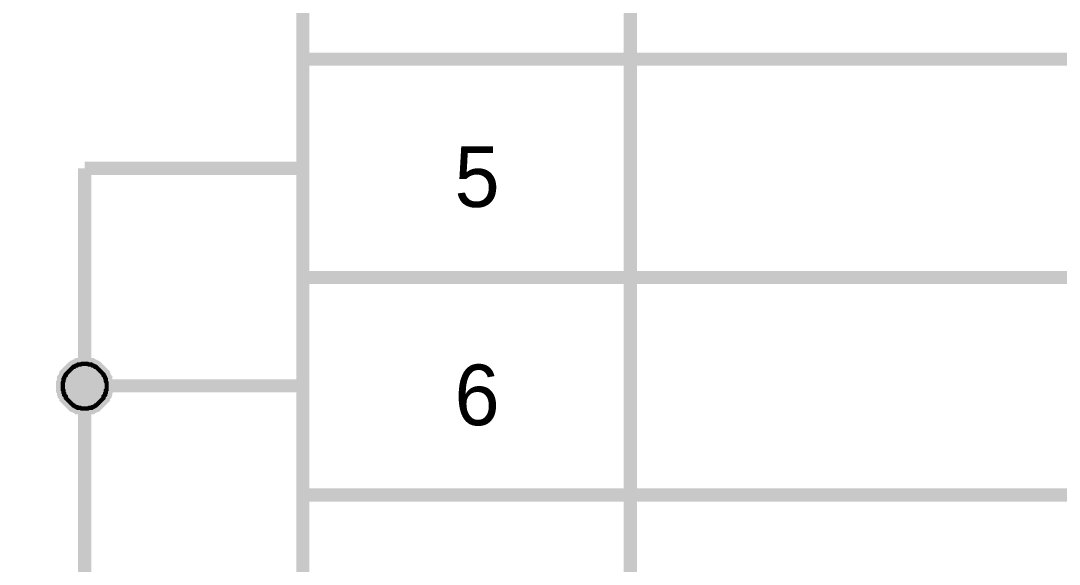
# Model space of a CAD drawing. Extents: x 0 to 594, y 0 to 420.
# Drawn here: x 430.98 to 454.77, y 310.91 to 323.37 of the extents above; entities that cross this region are included whole.
import ezdxf

# ---------------------------------------------------------------- set-up
doc = ezdxf.new("R2010")
doc.units = 0
doc.layers.add('SHEET', color=255, linetype='CONTINUOUS')

msp = doc.modelspace()

# ---------------------------------------------------------------- linework, layer by layer
at = {"layer": 'SHEET', "const_width": 0.3}
for points in [[(437.443, 347.487), (444.944, 347.487), (444.944, 301.988), (437.443, 301.988), (437.443, 347.487)], [(444.944, 347.487), (474.915, 347.487), (474.915, 301.988), (444.944, 301.988), (444.944, 347.487)]]:
    msp.add_lwpolyline(points, close=True, dxfattribs=at)
at = {"layer": 'SHEET'}
for points, const_width in [([(474.915, 322.488), (437.443, 322.488)], 0.3), ([(414.956, 297.488), (414.956, 304.993), (432.442, 304.993), (432.442, 309.997), (432.442, 315), (432.442, 319.986)], 0.3), ([(437.443, 319.986), (432.442, 319.986)], 0.3), ([(474.915, 317.484), (437.443, 317.484)], 0.3), ([(431.938, 315), (431.938, 315.017), (431.938, 315.052), (431.938, 315.069), (431.956, 315.104), (431.956, 315.122), (431.956, 315.156), (431.973, 315.174), (431.973, 315.191), (431.991, 315.226), (432.008, 315.243), (432.008, 315.261), (432.025, 315.278), (432.043, 315.295), (432.06, 315.313), (432.077, 315.33), (432.095, 315.347), (432.112, 315.365), (432.129, 315.382), (432.147, 315.4), (432.164, 315.417), (432.182, 315.434), (432.199, 315.434), (432.216, 315.452), (432.251, 315.469), (432.268, 315.469), (432.286, 315.486), (432.32, 315.486), (432.338, 315.486), (432.373, 315.504), (432.39, 315.504), (432.425, 315.504), (432.442, 315.504)], 0.3), ([(431.938, 315), (431.938, 315.017), (431.938, 315.052), (431.938, 315.069), (431.956, 315.104), (431.956, 315.122), (431.956, 315.156), (431.973, 315.174), (431.973, 315.191), (431.991, 315.226), (432.008, 315.243), (432.008, 315.261), (432.025, 315.278), (432.043, 315.295), (432.06, 315.313), (432.077, 315.33), (432.095, 315.347), (432.112, 315.365), (432.129, 315.382), (432.147, 315.4), (432.164, 315.417), (432.182, 315.434), (432.199, 315.434), (432.216, 315.452), (432.251, 315.469), (432.268, 315.469), (432.286, 315.486), (432.32, 315.486), (432.338, 315.486), (432.373, 315.504), (432.39, 315.504), (432.425, 315.504), (432.442, 315.504)], 0.3), ([(431.938, 315), (431.938, 315.017), (431.938, 315.052), (431.938, 315.069), (431.956, 315.104), (431.956, 315.122), (431.956, 315.156), (431.973, 315.174), (431.973, 315.191), (431.991, 315.226), (432.008, 315.243), (432.008, 315.261), (432.025, 315.278), (432.043, 315.295), (432.06, 315.313), (432.077, 315.33), (432.095, 315.347), (432.112, 315.365), (432.129, 315.382), (432.147, 315.4), (432.164, 315.417), (432.182, 315.434), (432.199, 315.434), (432.216, 315.452), (432.251, 315.469), (432.268, 315.469), (432.286, 315.486), (432.32, 315.486), (432.338, 315.486), (432.373, 315.504), (432.39, 315.504), (432.425, 315.504), (432.442, 315.504)], 0.3), ([(431.938, 315), (431.938, 315.017), (431.938, 315.052), (431.938, 315.069), (431.956, 315.104), (431.956, 315.122), (431.956, 315.156), (431.973, 315.174), (431.973, 315.191), (431.991, 315.226), (432.008, 315.243), (432.008, 315.261), (432.025, 315.278), (432.043, 315.295), (432.06, 315.313), (432.077, 315.33), (432.095, 315.347), (432.112, 315.365), (432.129, 315.382), (432.147, 315.4), (432.164, 315.417), (432.182, 315.434), (432.199, 315.434), (432.216, 315.452), (432.251, 315.469), (432.268, 315.469), (432.286, 315.486), (432.32, 315.486), (432.338, 315.486), (432.373, 315.504), (432.39, 315.504), (432.425, 315.504), (432.442, 315.504)], 0.3), ([(431.938, 315), (431.938, 315.017), (431.938, 315.052), (431.938, 315.069), (431.956, 315.104), (431.956, 315.122), (431.956, 315.156), (431.973, 315.174), (431.973, 315.191), (431.991, 315.226), (432.008, 315.243), (432.008, 315.261), (432.025, 315.278), (432.043, 315.295), (432.06, 315.313), (432.077, 315.33), (432.095, 315.347), (432.112, 315.365), (432.129, 315.382), (432.147, 315.4), (432.164, 315.417), (432.182, 315.434), (432.199, 315.434), (432.216, 315.452), (432.251, 315.469), (432.268, 315.469), (432.286, 315.486), (432.32, 315.486), (432.338, 315.486), (432.373, 315.504), (432.39, 315.504), (432.425, 315.504), (432.442, 315.504)], 0.3), ([(431.938, 315), (431.938, 315.017), (431.938, 315.052), (431.938, 315.069), (431.956, 315.104), (431.956, 315.122), (431.956, 315.156), (431.973, 315.174), (431.973, 315.191), (431.991, 315.226), (432.008, 315.243), (432.008, 315.261), (432.025, 315.278), (432.043, 315.295), (432.06, 315.313), (432.077, 315.33), (432.095, 315.347), (432.112, 315.365), (432.129, 315.382), (432.147, 315.4), (432.164, 315.417), (432.182, 315.434), (432.199, 315.434), (432.216, 315.452), (432.251, 315.469), (432.268, 315.469), (432.286, 315.486), (432.32, 315.486), (432.338, 315.486), (432.373, 315.504), (432.39, 315.504), (432.425, 315.504), (432.442, 315.504)], 0.0991), ([(431.938, 315), (431.938, 315.017), (431.938, 315.052), (431.938, 315.069), (431.956, 315.104), (431.956, 315.122), (431.956, 315.156), (431.973, 315.174), (431.973, 315.191), (431.991, 315.226), (432.008, 315.243), (432.008, 315.261), (432.025, 315.278), (432.043, 315.295), (432.06, 315.313), (432.077, 315.33), (432.095, 315.347), (432.112, 315.365), (432.129, 315.382), (432.147, 315.4), (432.164, 315.417), (432.182, 315.434), (432.199, 315.434), (432.216, 315.452), (432.251, 315.469), (432.268, 315.469), (432.286, 315.486), (432.32, 315.486), (432.338, 315.486), (432.373, 315.504), (432.39, 315.504), (432.425, 315.504), (432.442, 315.504)], 0.0991), ([(431.938, 315), (431.938, 315.017), (431.938, 315.052), (431.938, 315.069), (431.956, 315.104), (431.956, 315.122), (431.956, 315.156), (431.973, 315.174), (431.973, 315.191), (431.991, 315.226), (432.008, 315.243), (432.008, 315.261), (432.025, 315.278), (432.043, 315.295), (432.06, 315.313), (432.077, 315.33), (432.095, 315.347), (432.112, 315.365), (432.129, 315.382), (432.147, 315.4), (432.164, 315.417), (432.182, 315.434), (432.199, 315.434), (432.216, 315.452), (432.251, 315.469), (432.268, 315.469), (432.286, 315.486), (432.32, 315.486), (432.338, 315.486), (432.373, 315.504), (432.39, 315.504), (432.425, 315.504), (432.442, 315.504)], 0.0991), ([(431.938, 315), (431.938, 315.017), (431.938, 315.052), (431.938, 315.069), (431.956, 315.104), (431.956, 315.122), (431.956, 315.156), (431.973, 315.174), (431.973, 315.191), (431.991, 315.226), (432.008, 315.243), (432.008, 315.261), (432.025, 315.278), (432.043, 315.295), (432.06, 315.313), (432.077, 315.33), (432.095, 315.347), (432.112, 315.365), (432.129, 315.382), (432.147, 315.4), (432.164, 315.417), (432.182, 315.434), (432.199, 315.434), (432.216, 315.452), (432.251, 315.469), (432.268, 315.469), (432.286, 315.486), (432.32, 315.486), (432.338, 315.486), (432.373, 315.504), (432.39, 315.504), (432.425, 315.504), (432.442, 315.504)], 0.0991), ([(431.938, 315), (431.938, 315.017), (431.938, 315.052), (431.938, 315.069), (431.956, 315.104), (431.956, 315.122), (431.956, 315.156), (431.973, 315.174), (431.973, 315.191), (431.991, 315.226), (432.008, 315.243), (432.008, 315.261), (432.025, 315.278), (432.043, 315.295), (432.06, 315.313), (432.077, 315.33), (432.095, 315.347), (432.112, 315.365), (432.129, 315.382), (432.147, 315.4), (432.164, 315.417), (432.182, 315.434), (432.199, 315.434), (432.216, 315.452), (432.251, 315.469), (432.268, 315.469), (432.286, 315.486), (432.32, 315.486), (432.338, 315.486), (432.373, 315.504), (432.39, 315.504), (432.425, 315.504), (432.442, 315.504)], 0.0991), ([(432.442, 315.504), (432.442, 315.504)], 0.3), ([(432.442, 315.504), (432.459, 315.504), (432.494, 315.504), (432.511, 315.504), (432.546, 315.486), (432.564, 315.486), (432.598, 315.486), (432.616, 315.469), (432.633, 315.469), (432.668, 315.452), (432.685, 315.434), (432.702, 315.434), (432.72, 315.417), (432.737, 315.4), (432.755, 315.382), (432.772, 315.365), (432.789, 315.347), (432.807, 315.33), (432.824, 315.313), (432.841, 315.295), (432.859, 315.278), (432.876, 315.261), (432.876, 315.243), (432.893, 315.226), (432.911, 315.191), (432.911, 315.174), (432.928, 315.156), (432.928, 315.122), (432.928, 315.104), (432.946, 315.069), (432.946, 315.052), (432.946, 315.017), (432.946, 315)], 0.3), ([(432.442, 315.504), (432.442, 315.504)], 0.3), ([(432.442, 315.504), (432.459, 315.504), (432.494, 315.504), (432.511, 315.504), (432.546, 315.486), (432.564, 315.486), (432.598, 315.486), (432.616, 315.469), (432.633, 315.469), (432.668, 315.452), (432.685, 315.434), (432.702, 315.434), (432.72, 315.417), (432.737, 315.4), (432.755, 315.382), (432.772, 315.365), (432.789, 315.347), (432.807, 315.33), (432.824, 315.313), (432.841, 315.295), (432.859, 315.278), (432.876, 315.261), (432.876, 315.243), (432.893, 315.226), (432.911, 315.191), (432.911, 315.174), (432.928, 315.156), (432.928, 315.122), (432.928, 315.104), (432.946, 315.069), (432.946, 315.052), (432.946, 315.017), (432.946, 315)], 0.3), ([(432.442, 315.504), (432.442, 315.504)], 0.3), ([(432.442, 315.504), (432.459, 315.504), (432.494, 315.504), (432.511, 315.504), (432.546, 315.486), (432.564, 315.486), (432.598, 315.486), (432.616, 315.469), (432.633, 315.469), (432.668, 315.452), (432.685, 315.434), (432.702, 315.434), (432.72, 315.417), (432.737, 315.4), (432.755, 315.382), (432.772, 315.365), (432.789, 315.347), (432.807, 315.33), (432.824, 315.313), (432.841, 315.295), (432.859, 315.278), (432.876, 315.261), (432.876, 315.243), (432.893, 315.226), (432.911, 315.191), (432.911, 315.174), (432.928, 315.156), (432.928, 315.122), (432.928, 315.104), (432.946, 315.069), (432.946, 315.052), (432.946, 315.017), (432.946, 315)], 0.3), ([(432.442, 315.504), (432.442, 315.504)], 0.3), ([(432.442, 315.504), (432.459, 315.504), (432.494, 315.504), (432.511, 315.504), (432.546, 315.486), (432.564, 315.486), (432.598, 315.486), (432.616, 315.469), (432.633, 315.469), (432.668, 315.452), (432.685, 315.434), (432.702, 315.434), (432.72, 315.417), (432.737, 315.4), (432.755, 315.382), (432.772, 315.365), (432.789, 315.347), (432.807, 315.33), (432.824, 315.313), (432.841, 315.295), (432.859, 315.278), (432.876, 315.261), (432.876, 315.243), (432.893, 315.226), (432.911, 315.191), (432.911, 315.174), (432.928, 315.156), (432.928, 315.122), (432.928, 315.104), (432.946, 315.069), (432.946, 315.052), (432.946, 315.017), (432.946, 315)], 0.3), ([(432.442, 315.504), (432.442, 315.504)], 0.3), ([(432.442, 315.504), (432.459, 315.504), (432.494, 315.504), (432.511, 315.504), (432.546, 315.486), (432.564, 315.486), (432.598, 315.486), (432.616, 315.469), (432.633, 315.469), (432.668, 315.452), (432.685, 315.434), (432.702, 315.434), (432.72, 315.417), (432.737, 315.4), (432.755, 315.382), (432.772, 315.365), (432.789, 315.347), (432.807, 315.33), (432.824, 315.313), (432.841, 315.295), (432.859, 315.278), (432.876, 315.261), (432.876, 315.243), (432.893, 315.226), (432.911, 315.191), (432.911, 315.174), (432.928, 315.156), (432.928, 315.122), (432.928, 315.104), (432.946, 315.069), (432.946, 315.052), (432.946, 315.017), (432.946, 315)], 0.3), ([(432.442, 315.504), (432.442, 315.504)], 0.0991), ([(432.442, 315.504), (432.459, 315.504), (432.494, 315.504), (432.511, 315.504), (432.546, 315.486), (432.564, 315.486), (432.598, 315.486), (432.616, 315.469), (432.633, 315.469), (432.668, 315.452), (432.685, 315.434), (432.702, 315.434), (432.72, 315.417), (432.737, 315.4), (432.755, 315.382), (432.772, 315.365), (432.789, 315.347), (432.807, 315.33), (432.824, 315.313), (432.841, 315.295), (432.859, 315.278), (432.876, 315.261), (432.876, 315.243), (432.893, 315.226), (432.911, 315.191), (432.911, 315.174), (432.928, 315.156), (432.928, 315.122), (432.928, 315.104), (432.946, 315.069), (432.946, 315.052), (432.946, 315.017), (432.946, 315)], 0.0991), ([(432.442, 315.504), (432.442, 315.504)], 0.0991), ([(432.442, 315.504), (432.459, 315.504), (432.494, 315.504), (432.511, 315.504), (432.546, 315.486), (432.564, 315.486), (432.598, 315.486), (432.616, 315.469), (432.633, 315.469), (432.668, 315.452), (432.685, 315.434), (432.702, 315.434), (432.72, 315.417), (432.737, 315.4), (432.755, 315.382), (432.772, 315.365), (432.789, 315.347), (432.807, 315.33), (432.824, 315.313), (432.841, 315.295), (432.859, 315.278), (432.876, 315.261), (432.876, 315.243), (432.893, 315.226), (432.911, 315.191), (432.911, 315.174), (432.928, 315.156), (432.928, 315.122), (432.928, 315.104), (432.946, 315.069), (432.946, 315.052), (432.946, 315.017), (432.946, 315)], 0.0991), ([(432.442, 315.504), (432.442, 315.504)], 0.0991), ([(432.442, 315.504), (432.459, 315.504), (432.494, 315.504), (432.511, 315.504), (432.546, 315.486), (432.564, 315.486), (432.598, 315.486), (432.616, 315.469), (432.633, 315.469), (432.668, 315.452), (432.685, 315.434), (432.702, 315.434), (432.72, 315.417), (432.737, 315.4), (432.755, 315.382), (432.772, 315.365), (432.789, 315.347), (432.807, 315.33), (432.824, 315.313), (432.841, 315.295), (432.859, 315.278), (432.876, 315.261), (432.876, 315.243), (432.893, 315.226), (432.911, 315.191), (432.911, 315.174), (432.928, 315.156), (432.928, 315.122), (432.928, 315.104), (432.946, 315.069), (432.946, 315.052), (432.946, 315.017), (432.946, 315)], 0.0991), ([(432.442, 315.504), (432.442, 315.504)], 0.0991), ([(432.442, 315.504), (432.459, 315.504), (432.494, 315.504), (432.511, 315.504), (432.546, 315.486), (432.564, 315.486), (432.598, 315.486), (432.616, 315.469), (432.633, 315.469), (432.668, 315.452), (432.685, 315.434), (432.702, 315.434), (432.72, 315.417), (432.737, 315.4), (432.755, 315.382), (432.772, 315.365), (432.789, 315.347), (432.807, 315.33), (432.824, 315.313), (432.841, 315.295), (432.859, 315.278), (432.876, 315.261), (432.876, 315.243), (432.893, 315.226), (432.911, 315.191), (432.911, 315.174), (432.928, 315.156), (432.928, 315.122), (432.928, 315.104), (432.946, 315.069), (432.946, 315.052), (432.946, 315.017), (432.946, 315)], 0.0991), ([(432.442, 315.504), (432.442, 315.504)], 0.0991), ([(432.442, 315.504), (432.459, 315.504), (432.494, 315.504), (432.511, 315.504), (432.546, 315.486), (432.564, 315.486), (432.598, 315.486), (432.616, 315.469), (432.633, 315.469), (432.668, 315.452), (432.685, 315.434), (432.702, 315.434), (432.72, 315.417), (432.737, 315.4), (432.755, 315.382), (432.772, 315.365), (432.789, 315.347), (432.807, 315.33), (432.824, 315.313), (432.841, 315.295), (432.859, 315.278), (432.876, 315.261), (432.876, 315.243), (432.893, 315.226), (432.911, 315.191), (432.911, 315.174), (432.928, 315.156), (432.928, 315.122), (432.928, 315.104), (432.946, 315.069), (432.946, 315.052), (432.946, 315.017), (432.946, 315)], 0.0991), ([(432.442, 314.479), (432.425, 314.479), (432.39, 314.479), (432.373, 314.479), (432.338, 314.496), (432.32, 314.496), (432.286, 314.496), (432.268, 314.514), (432.251, 314.514), (432.216, 314.531), (432.199, 314.548), (432.182, 314.548), (432.164, 314.566), (432.147, 314.583), (432.129, 314.6), (432.112, 314.618), (432.095, 314.635), (432.077, 314.653), (432.06, 314.67), (432.043, 314.687), (432.025, 314.705), (432.008, 314.722), (432.008, 314.757), (431.991, 314.774), (431.973, 314.792), (431.973, 314.826), (431.956, 314.844), (431.956, 314.861), (431.956, 314.896), (431.938, 314.913), (431.938, 314.948), (431.938, 314.965), (431.938, 315)], 0.3), ([(431.938, 315), (431.938, 315)], 0.3), ([(432.442, 314.479), (432.425, 314.479), (432.39, 314.479), (432.373, 314.479), (432.338, 314.496), (432.32, 314.496), (432.286, 314.496), (432.268, 314.514), (432.251, 314.514), (432.216, 314.531), (432.199, 314.548), (432.182, 314.548), (432.164, 314.566), (432.147, 314.583), (432.129, 314.6), (432.112, 314.618), (432.095, 314.635), (432.077, 314.653), (432.06, 314.67), (432.043, 314.687), (432.025, 314.705), (432.008, 314.722), (432.008, 314.757), (431.991, 314.774), (431.973, 314.792), (431.973, 314.826), (431.956, 314.844), (431.956, 314.861), (431.956, 314.896), (431.938, 314.913), (431.938, 314.948), (431.938, 314.965), (431.938, 315)], 0.3), ([(431.938, 315), (431.938, 315)], 0.3), ([(432.442, 314.479), (432.425, 314.479), (432.39, 314.479), (432.373, 314.479), (432.338, 314.496), (432.32, 314.496), (432.286, 314.496), (432.268, 314.514), (432.251, 314.514), (432.216, 314.531), (432.199, 314.548), (432.182, 314.548), (432.164, 314.566), (432.147, 314.583), (432.129, 314.6), (432.112, 314.618), (432.095, 314.635), (432.077, 314.653), (432.06, 314.67), (432.043, 314.687), (432.025, 314.705), (432.008, 314.722), (432.008, 314.757), (431.991, 314.774), (431.973, 314.792), (431.973, 314.826), (431.956, 314.844), (431.956, 314.861), (431.956, 314.896), (431.938, 314.913), (431.938, 314.948), (431.938, 314.965), (431.938, 315)], 0.3), ([(431.938, 315), (431.938, 315)], 0.3), ([(432.442, 314.479), (432.425, 314.479), (432.39, 314.479), (432.373, 314.479), (432.338, 314.496), (432.32, 314.496), (432.286, 314.496), (432.268, 314.514), (432.251, 314.514), (432.216, 314.531), (432.199, 314.548), (432.182, 314.548), (432.164, 314.566), (432.147, 314.583), (432.129, 314.6), (432.112, 314.618), (432.095, 314.635), (432.077, 314.653), (432.06, 314.67), (432.043, 314.687), (432.025, 314.705), (432.008, 314.722), (432.008, 314.757), (431.991, 314.774), (431.973, 314.792), (431.973, 314.826), (431.956, 314.844), (431.956, 314.861), (431.956, 314.896), (431.938, 314.913), (431.938, 314.948), (431.938, 314.965), (431.938, 315)], 0.3), ([(431.938, 315), (431.938, 315)], 0.3), ([(432.442, 314.479), (432.425, 314.479), (432.39, 314.479), (432.373, 314.479), (432.338, 314.496), (432.32, 314.496), (432.286, 314.496), (432.268, 314.514), (432.251, 314.514), (432.216, 314.531), (432.199, 314.548), (432.182, 314.548), (432.164, 314.566), (432.147, 314.583), (432.129, 314.6), (432.112, 314.618), (432.095, 314.635), (432.077, 314.653), (432.06, 314.67), (432.043, 314.687), (432.025, 314.705), (432.008, 314.722), (432.008, 314.757), (431.991, 314.774), (431.973, 314.792), (431.973, 314.826), (431.956, 314.844), (431.956, 314.861), (431.956, 314.896), (431.938, 314.913), (431.938, 314.948), (431.938, 314.965), (431.938, 315)], 0.3), ([(431.938, 315), (431.938, 315)], 0.3), ([(432.442, 314.479), (432.425, 314.479), (432.39, 314.479), (432.373, 314.479), (432.338, 314.496), (432.32, 314.496), (432.286, 314.496), (432.268, 314.514), (432.251, 314.514), (432.216, 314.531), (432.199, 314.548), (432.182, 314.548), (432.164, 314.566), (432.147, 314.583), (432.129, 314.6), (432.112, 314.618), (432.095, 314.635), (432.077, 314.653), (432.06, 314.67), (432.043, 314.687), (432.025, 314.705), (432.008, 314.722), (432.008, 314.757), (431.991, 314.774), (431.973, 314.792), (431.973, 314.826), (431.956, 314.844), (431.956, 314.861), (431.956, 314.896), (431.938, 314.913), (431.938, 314.948), (431.938, 314.965), (431.938, 315)], 0.0991), ([(431.938, 315), (431.938, 315)], 0.0991), ([(432.442, 314.479), (432.425, 314.479), (432.39, 314.479), (432.373, 314.479), (432.338, 314.496), (432.32, 314.496), (432.286, 314.496), (432.268, 314.514), (432.251, 314.514), (432.216, 314.531), (432.199, 314.548), (432.182, 314.548), (432.164, 314.566), (432.147, 314.583), (432.129, 314.6), (432.112, 314.618), (432.095, 314.635), (432.077, 314.653), (432.06, 314.67), (432.043, 314.687), (432.025, 314.705), (432.008, 314.722), (432.008, 314.757), (431.991, 314.774), (431.973, 314.792), (431.973, 314.826), (431.956, 314.844), (431.956, 314.861), (431.956, 314.896), (431.938, 314.913), (431.938, 314.948), (431.938, 314.965), (431.938, 315)], 0.0991), ([(431.938, 315), (431.938, 315)], 0.0991), ([(432.442, 314.479), (432.425, 314.479), (432.39, 314.479), (432.373, 314.479), (432.338, 314.496), (432.32, 314.496), (432.286, 314.496), (432.268, 314.514), (432.251, 314.514), (432.216, 314.531), (432.199, 314.548), (432.182, 314.548), (432.164, 314.566), (432.147, 314.583), (432.129, 314.6), (432.112, 314.618), (432.095, 314.635), (432.077, 314.653), (432.06, 314.67), (432.043, 314.687), (432.025, 314.705), (432.008, 314.722), (432.008, 314.757), (431.991, 314.774), (431.973, 314.792), (431.973, 314.826), (431.956, 314.844), (431.956, 314.861), (431.956, 314.896), (431.938, 314.913), (431.938, 314.948), (431.938, 314.965), (431.938, 315)], 0.0991), ([(431.938, 315), (431.938, 315)], 0.0991), ([(432.442, 314.479), (432.425, 314.479), (432.39, 314.479), (432.373, 314.479), (432.338, 314.496), (432.32, 314.496), (432.286, 314.496), (432.268, 314.514), (432.251, 314.514), (432.216, 314.531), (432.199, 314.548), (432.182, 314.548), (432.164, 314.566), (432.147, 314.583), (432.129, 314.6), (432.112, 314.618), (432.095, 314.635), (432.077, 314.653), (432.06, 314.67), (432.043, 314.687), (432.025, 314.705), (432.008, 314.722), (432.008, 314.757), (431.991, 314.774), (431.973, 314.792), (431.973, 314.826), (431.956, 314.844), (431.956, 314.861), (431.956, 314.896), (431.938, 314.913), (431.938, 314.948), (431.938, 314.965), (431.938, 315)], 0.0991), ([(431.938, 315), (431.938, 315)], 0.0991), ([(432.442, 314.479), (432.425, 314.479), (432.39, 314.479), (432.373, 314.479), (432.338, 314.496), (432.32, 314.496), (432.286, 314.496), (432.268, 314.514), (432.251, 314.514), (432.216, 314.531), (432.199, 314.548), (432.182, 314.548), (432.164, 314.566), (432.147, 314.583), (432.129, 314.6), (432.112, 314.618), (432.095, 314.635), (432.077, 314.653), (432.06, 314.67), (432.043, 314.687), (432.025, 314.705), (432.008, 314.722), (432.008, 314.757), (431.991, 314.774), (431.973, 314.792), (431.973, 314.826), (431.956, 314.844), (431.956, 314.861), (431.956, 314.896), (431.938, 314.913), (431.938, 314.948), (431.938, 314.965), (431.938, 315)], 0.0991), ([(431.938, 315), (431.938, 315)], 0.0991), ([(432.946, 315), (432.946, 314.965), (432.946, 314.948), (432.946, 314.913), (432.928, 314.896), (432.928, 314.861), (432.928, 314.844), (432.911, 314.826), (432.911, 314.792), (432.893, 314.774), (432.876, 314.757), (432.876, 314.722), (432.859, 314.705), (432.841, 314.687), (432.824, 314.67), (432.807, 314.653), (432.789, 314.635), (432.772, 314.618), (432.755, 314.6), (432.737, 314.583), (432.72, 314.566), (432.702, 314.548), (432.685, 314.548), (432.668, 314.531), (432.633, 314.514), (432.616, 314.514), (432.598, 314.496), (432.564, 314.496), (432.546, 314.496), (432.511, 314.479), (432.494, 314.479), (432.459, 314.479), (432.442, 314.479)], 0.3), ([(437.443, 315), (432.442, 315)], 0.3), ([(432.946, 315), (432.946, 314.965), (432.946, 314.948), (432.946, 314.913), (432.928, 314.896), (432.928, 314.861), (432.928, 314.844), (432.911, 314.826), (432.911, 314.792), (432.893, 314.774), (432.876, 314.757), (432.876, 314.722), (432.859, 314.705), (432.841, 314.687), (432.824, 314.67), (432.807, 314.653), (432.789, 314.635), (432.772, 314.618), (432.755, 314.6), (432.737, 314.583), (432.72, 314.566), (432.702, 314.548), (432.685, 314.548), (432.668, 314.531), (432.633, 314.514), (432.616, 314.514), (432.598, 314.496), (432.564, 314.496), (432.546, 314.496), (432.511, 314.479), (432.494, 314.479), (432.459, 314.479), (432.442, 314.479)], 0.3), ([(432.946, 315), (432.946, 314.965), (432.946, 314.948), (432.946, 314.913), (432.928, 314.896), (432.928, 314.861), (432.928, 314.844), (432.911, 314.826), (432.911, 314.792), (432.893, 314.774), (432.876, 314.757), (432.876, 314.722), (432.859, 314.705), (432.841, 314.687), (432.824, 314.67), (432.807, 314.653), (432.789, 314.635), (432.772, 314.618), (432.755, 314.6), (432.737, 314.583), (432.72, 314.566), (432.702, 314.548), (432.685, 314.548), (432.668, 314.531), (432.633, 314.514), (432.616, 314.514), (432.598, 314.496), (432.564, 314.496), (432.546, 314.496), (432.511, 314.479), (432.494, 314.479), (432.459, 314.479), (432.442, 314.479)], 0.3), ([(432.946, 315), (432.946, 314.965), (432.946, 314.948), (432.946, 314.913), (432.928, 314.896), (432.928, 314.861), (432.928, 314.844), (432.911, 314.826), (432.911, 314.792), (432.893, 314.774), (432.876, 314.757), (432.876, 314.722), (432.859, 314.705), (432.841, 314.687), (432.824, 314.67), (432.807, 314.653), (432.789, 314.635), (432.772, 314.618), (432.755, 314.6), (432.737, 314.583), (432.72, 314.566), (432.702, 314.548), (432.685, 314.548), (432.668, 314.531), (432.633, 314.514), (432.616, 314.514), (432.598, 314.496), (432.564, 314.496), (432.546, 314.496), (432.511, 314.479), (432.494, 314.479), (432.459, 314.479), (432.442, 314.479)], 0.3), ([(432.946, 315), (432.946, 314.965), (432.946, 314.948), (432.946, 314.913), (432.928, 314.896), (432.928, 314.861), (432.928, 314.844), (432.911, 314.826), (432.911, 314.792), (432.893, 314.774), (432.876, 314.757), (432.876, 314.722), (432.859, 314.705), (432.841, 314.687), (432.824, 314.67), (432.807, 314.653), (432.789, 314.635), (432.772, 314.618), (432.755, 314.6), (432.737, 314.583), (432.72, 314.566), (432.702, 314.548), (432.685, 314.548), (432.668, 314.531), (432.633, 314.514), (432.616, 314.514), (432.598, 314.496), (432.564, 314.496), (432.546, 314.496), (432.511, 314.479), (432.494, 314.479), (432.459, 314.479), (432.442, 314.479)], 0.3), ([(432.946, 315), (432.946, 314.965), (432.946, 314.948), (432.946, 314.913), (432.928, 314.896), (432.928, 314.861), (432.928, 314.844), (432.911, 314.826), (432.911, 314.792), (432.893, 314.774), (432.876, 314.757), (432.876, 314.722), (432.859, 314.705), (432.841, 314.687), (432.824, 314.67), (432.807, 314.653), (432.789, 314.635), (432.772, 314.618), (432.755, 314.6), (432.737, 314.583), (432.72, 314.566), (432.702, 314.548), (432.685, 314.548), (432.668, 314.531), (432.633, 314.514), (432.616, 314.514), (432.598, 314.496), (432.564, 314.496), (432.546, 314.496), (432.511, 314.479), (432.494, 314.479), (432.459, 314.479), (432.442, 314.479)], 0.0991), ([(432.946, 315), (432.946, 314.965), (432.946, 314.948), (432.946, 314.913), (432.928, 314.896), (432.928, 314.861), (432.928, 314.844), (432.911, 314.826), (432.911, 314.792), (432.893, 314.774), (432.876, 314.757), (432.876, 314.722), (432.859, 314.705), (432.841, 314.687), (432.824, 314.67), (432.807, 314.653), (432.789, 314.635), (432.772, 314.618), (432.755, 314.6), (432.737, 314.583), (432.72, 314.566), (432.702, 314.548), (432.685, 314.548), (432.668, 314.531), (432.633, 314.514), (432.616, 314.514), (432.598, 314.496), (432.564, 314.496), (432.546, 314.496), (432.511, 314.479), (432.494, 314.479), (432.459, 314.479), (432.442, 314.479)], 0.0991), ([(432.946, 315), (432.946, 314.965), (432.946, 314.948), (432.946, 314.913), (432.928, 314.896), (432.928, 314.861), (432.928, 314.844), (432.911, 314.826), (432.911, 314.792), (432.893, 314.774), (432.876, 314.757), (432.876, 314.722), (432.859, 314.705), (432.841, 314.687), (432.824, 314.67), (432.807, 314.653), (432.789, 314.635), (432.772, 314.618), (432.755, 314.6), (432.737, 314.583), (432.72, 314.566), (432.702, 314.548), (432.685, 314.548), (432.668, 314.531), (432.633, 314.514), (432.616, 314.514), (432.598, 314.496), (432.564, 314.496), (432.546, 314.496), (432.511, 314.479), (432.494, 314.479), (432.459, 314.479), (432.442, 314.479)], 0.0991), ([(432.946, 315), (432.946, 314.965), (432.946, 314.948), (432.946, 314.913), (432.928, 314.896), (432.928, 314.861), (432.928, 314.844), (432.911, 314.826), (432.911, 314.792), (432.893, 314.774), (432.876, 314.757), (432.876, 314.722), (432.859, 314.705), (432.841, 314.687), (432.824, 314.67), (432.807, 314.653), (432.789, 314.635), (432.772, 314.618), (432.755, 314.6), (432.737, 314.583), (432.72, 314.566), (432.702, 314.548), (432.685, 314.548), (432.668, 314.531), (432.633, 314.514), (432.616, 314.514), (432.598, 314.496), (432.564, 314.496), (432.546, 314.496), (432.511, 314.479), (432.494, 314.479), (432.459, 314.479), (432.442, 314.479)], 0.0991), ([(432.946, 315), (432.946, 314.965), (432.946, 314.948), (432.946, 314.913), (432.928, 314.896), (432.928, 314.861), (432.928, 314.844), (432.911, 314.826), (432.911, 314.792), (432.893, 314.774), (432.876, 314.757), (432.876, 314.722), (432.859, 314.705), (432.841, 314.687), (432.824, 314.67), (432.807, 314.653), (432.789, 314.635), (432.772, 314.618), (432.755, 314.6), (432.737, 314.583), (432.72, 314.566), (432.702, 314.548), (432.685, 314.548), (432.668, 314.531), (432.633, 314.514), (432.616, 314.514), (432.598, 314.496), (432.564, 314.496), (432.546, 314.496), (432.511, 314.479), (432.494, 314.479), (432.459, 314.479), (432.442, 314.479)], 0.0991), ([(432.946, 315), (432.946, 315), (432.946, 315), (432.946, 315), (432.946, 315), (432.946, 315), (432.946, 315), (432.946, 315), (432.946, 315), (432.946, 315), (432.946, 315), (432.946, 315), (432.946, 315), (432.946, 315), (432.946, 315), (432.946, 315), (432.946, 315), (432.946, 315), (432.946, 315), (432.946, 315), (432.946, 315), (432.946, 315), (432.946, 315), (432.946, 315), (432.946, 315), (432.946, 315), (432.946, 315), (432.946, 315), (432.946, 315), (432.946, 315), (432.946, 315), (432.946, 315), (432.946, 315)], 0.3), ([(432.946, 315), (432.946, 315)], 0.3), ([(432.946, 315), (432.946, 315), (432.946, 315), (432.946, 315), (432.946, 315), (432.946, 315), (432.946, 315), (432.946, 315), (432.946, 315), (432.946, 315), (432.946, 315), (432.946, 315), (432.946, 315), (432.946, 315), (432.946, 315), (432.946, 315), (432.946, 315), (432.946, 315), (432.946, 315), (432.946, 315), (432.946, 315), (432.946, 315), (432.946, 315), (432.946, 315), (432.946, 315), (432.946, 315), (432.946, 315), (432.946, 315), (432.946, 315), (432.946, 315), (432.946, 315), (432.946, 315), (432.946, 315)], 0.3), ([(432.946, 315), (432.946, 315)], 0.3), ([(432.946, 315), (432.946, 315), (432.946, 315), (432.946, 315), (432.946, 315), (432.946, 315), (432.946, 315), (432.946, 315), (432.946, 315), (432.946, 315), (432.946, 315), (432.946, 315), (432.946, 315), (432.946, 315), (432.946, 315), (432.946, 315), (432.946, 315), (432.946, 315), (432.946, 315), (432.946, 315), (432.946, 315), (432.946, 315), (432.946, 315), (432.946, 315), (432.946, 315), (432.946, 315), (432.946, 315), (432.946, 315), (432.946, 315), (432.946, 315), (432.946, 315), (432.946, 315), (432.946, 315)], 0.3), ([(432.946, 315), (432.946, 315)], 0.3), ([(432.946, 315), (432.946, 315), (432.946, 315), (432.946, 315), (432.946, 315), (432.946, 315), (432.946, 315), (432.946, 315), (432.946, 315), (432.946, 315), (432.946, 315), (432.946, 315), (432.946, 315), (432.946, 315), (432.946, 315), (432.946, 315), (432.946, 315), (432.946, 315), (432.946, 315), (432.946, 315), (432.946, 315), (432.946, 315), (432.946, 315), (432.946, 315), (432.946, 315), (432.946, 315), (432.946, 315), (432.946, 315), (432.946, 315), (432.946, 315), (432.946, 315), (432.946, 315), (432.946, 315)], 0.3), ([(432.946, 315), (432.946, 315)], 0.3), ([(432.946, 315), (432.946, 315), (432.946, 315), (432.946, 315), (432.946, 315), (432.946, 315), (432.946, 315), (432.946, 315), (432.946, 315), (432.946, 315), (432.946, 315), (432.946, 315), (432.946, 315), (432.946, 315), (432.946, 315), (432.946, 315), (432.946, 315), (432.946, 315), (432.946, 315), (432.946, 315), (432.946, 315), (432.946, 315), (432.946, 315), (432.946, 315), (432.946, 315), (432.946, 315), (432.946, 315), (432.946, 315), (432.946, 315), (432.946, 315), (432.946, 315), (432.946, 315), (432.946, 315)], 0.3), ([(432.946, 315), (432.946, 315)], 0.3), ([(432.946, 315), (432.946, 315), (432.946, 315), (432.946, 315), (432.946, 315), (432.946, 315), (432.946, 315), (432.946, 315), (432.946, 315), (432.946, 315), (432.946, 315), (432.946, 315), (432.946, 315), (432.946, 315), (432.946, 315), (432.946, 315), (432.946, 315), (432.946, 315), (432.946, 315), (432.946, 315), (432.946, 315), (432.946, 315), (432.946, 315), (432.946, 315), (432.946, 315), (432.946, 315), (432.946, 315), (432.946, 315), (432.946, 315), (432.946, 315), (432.946, 315), (432.946, 315), (432.946, 315)], 0.0991), ([(432.946, 315), (432.946, 315)], 0.0991), ([(432.946, 315), (432.946, 315), (432.946, 315), (432.946, 315), (432.946, 315), (432.946, 315), (432.946, 315), (432.946, 315), (432.946, 315), (432.946, 315), (432.946, 315), (432.946, 315), (432.946, 315), (432.946, 315), (432.946, 315), (432.946, 315), (432.946, 315), (432.946, 315), (432.946, 315), (432.946, 315), (432.946, 315), (432.946, 315), (432.946, 315), (432.946, 315), (432.946, 315), (432.946, 315), (432.946, 315), (432.946, 315), (432.946, 315), (432.946, 315), (432.946, 315), (432.946, 315), (432.946, 315)], 0.0991), ([(432.946, 315), (432.946, 315)], 0.0991), ([(432.946, 315), (432.946, 315), (432.946, 315), (432.946, 315), (432.946, 315), (432.946, 315), (432.946, 315), (432.946, 315), (432.946, 315), (432.946, 315), (432.946, 315), (432.946, 315), (432.946, 315), (432.946, 315), (432.946, 315), (432.946, 315), (432.946, 315), (432.946, 315), (432.946, 315), (432.946, 315), (432.946, 315), (432.946, 315), (432.946, 315), (432.946, 315), (432.946, 315), (432.946, 315), (432.946, 315), (432.946, 315), (432.946, 315), (432.946, 315), (432.946, 315), (432.946, 315), (432.946, 315)], 0.0991), ([(432.946, 315), (432.946, 315)], 0.0991), ([(432.946, 315), (432.946, 315), (432.946, 315), (432.946, 315), (432.946, 315), (432.946, 315), (432.946, 315), (432.946, 315), (432.946, 315), (432.946, 315), (432.946, 315), (432.946, 315), (432.946, 315), (432.946, 315), (432.946, 315), (432.946, 315), (432.946, 315), (432.946, 315), (432.946, 315), (432.946, 315), (432.946, 315), (432.946, 315), (432.946, 315), (432.946, 315), (432.946, 315), (432.946, 315), (432.946, 315), (432.946, 315), (432.946, 315), (432.946, 315), (432.946, 315), (432.946, 315), (432.946, 315)], 0.0991), ([(432.946, 315), (432.946, 315)], 0.0991), ([(432.946, 315), (432.946, 315), (432.946, 315), (432.946, 315), (432.946, 315), (432.946, 315), (432.946, 315), (432.946, 315), (432.946, 315), (432.946, 315), (432.946, 315), (432.946, 315), (432.946, 315), (432.946, 315), (432.946, 315), (432.946, 315), (432.946, 315), (432.946, 315), (432.946, 315), (432.946, 315), (432.946, 315), (432.946, 315), (432.946, 315), (432.946, 315), (432.946, 315), (432.946, 315), (432.946, 315), (432.946, 315), (432.946, 315), (432.946, 315), (432.946, 315), (432.946, 315), (432.946, 315)], 0.0991), ([(432.946, 315), (432.946, 315)], 0.0991), ([(474.915, 312.498), (437.443, 312.498)], 0.3)]:
    msp.add_lwpolyline(points, dxfattribs=dict(at, const_width=const_width))
at = {"layer": 'SHEET', "const_width": 0.508}
msp.add_lwpolyline([(432.246, 315, 1), (432.754, 315, 1)], format="xyb", close=True, dxfattribs=at)

# ---------------------------------------------------------------- texts
at = {"layer": 'SHEET'}
for s, p in [('5', (440.916, 319.1)), ('6', (440.916, 314.097))]:
    msp.add_text(s, height=1.39, dxfattribs=at).set_placement(p)

doc.saveas('drawing.dxf')
